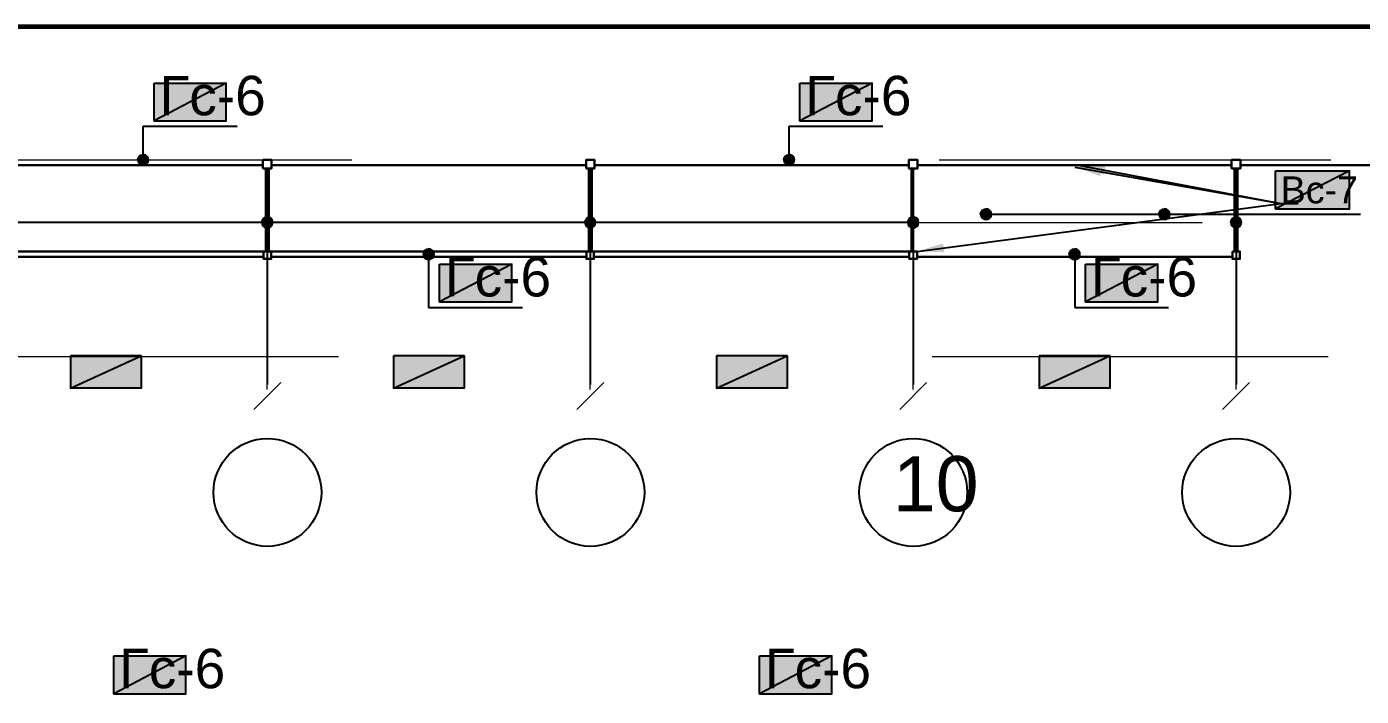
# Model space of a CAD drawing. Extents: x 8 to 21351, y 0 to 420.
# Drawn here: x 16474.2 to 16598.2, y 229.9 to 292.1 of the extents above; entities that cross this region are included whole.
import ezdxf

# ---------------------------------------------------------------- set-up
doc = ezdxf.new("R2010")
doc.units = 0
doc.linetypes.add('TEYPDFCAD_CENTER', pattern=[20, 12, -3, 2, -3])
for name, color, linetype in [('PDF_ВЫНОСКИ', 7, 'Continuous'), ('PDF_ОСИ', 7, 'Continuous'), ('TEY_REVIEW_AXIS', 7, 'Continuous'), ('TEY_REVIEW_LEADER', 7, 'Continuous')]:
    doc.layers.add(name, color=color, linetype=linetype)
doc.styles.add('TEYPDFCAD_TEXT', font='arial.ttf')
doc.dimstyles.new('TEYPDFCAD_SCALE_1', dxfattribs={"dimtxt": 2.5, "dimasz": 2.5, "dimexe": 1.25, "dimexo": 0.75, "dimtad": 1, "dimdsep": 46, "dimtxsty": 'Standard', "dimcen": 0.09, "dimadec": 0, "dimazin": 0, "dimtfac": 1, "dimtofl": 0, "dimtmove": 0, "dimatfit": 3, "dimfxl": 1, "dimarcsym": 0})

# ---------------------------------------------------------------- blocks, each defined once
blk = doc.blocks.new('TEY_AXIS')
at = {"layer": 'PDF_ОСИ', "linetype": 'TEYPDFCAD_CENTER', "lineweight": 9}
blk.add_line((0, 0), (1, 0), dxfattribs=at)

msp = doc.modelspace()

# ---------------------------------------------------------------- hatches: boundary and pattern name
at = {"true_color": 0xffffff}
h = msp.add_hatch(color=0, dxfattribs=at)
h.paths.add_polyline_path([(16486.01, 286.83), (16492.72, 286.83), (16486.01, 283.34)])
h.paths.add_polyline_path([(16492.72, 286.83), (16486.01, 283.34), (16492.72, 283.34)])
h = msp.add_hatch(color=0, dxfattribs=at)
h.paths.add_polyline_path([(16546.01, 286.83), (16552.72, 286.83), (16546.01, 283.34)])
h.paths.add_polyline_path([(16552.72, 286.83), (16546.01, 283.34), (16552.72, 283.34)])
h = msp.add_hatch(color=7)
h.paths.add_polyline_path([(16484.65, 280.06), (16484.55, 279.91), (16485.01, 279.7)])
h.paths.add_polyline_path([(16484.55, 279.91), (16485.01, 279.7), (16484.5, 279.7)])
h.paths.add_polyline_path([(16485.01, 279.7), (16484.5, 279.7), (16484.55, 279.51)])
h = msp.add_hatch(color=7)
h.paths.add_polyline_path([(16484.55, 279.51), (16484.65, 279.36), (16485.01, 279.7)])
h.paths.add_polyline_path([(16484.65, 279.36), (16485.01, 279.7), (16484.82, 279.25)])
h.paths.add_polyline_path([(16485.01, 279.7), (16484.82, 279.25), (16485.01, 279.21)])
h = msp.add_hatch(color=7)
h.paths.add_polyline_path([(16485.2, 280.16), (16485.01, 280.2), (16485.01, 279.7)])
h.paths.add_polyline_path([(16485.01, 280.2), (16485.01, 279.7), (16484.82, 280.16)])
h.paths.add_polyline_path([(16485.01, 279.7), (16484.82, 280.16), (16484.65, 280.06)])
h = msp.add_hatch(color=7)
h.paths.add_polyline_path([(16485.5, 279.7), (16485.46, 279.91), (16485.01, 279.7)])
h.paths.add_polyline_path([(16485.46, 279.91), (16485.01, 279.7), (16485.35, 280.06)])
h.paths.add_polyline_path([(16485.01, 279.7), (16485.35, 280.06), (16485.2, 280.16)])
h = msp.add_hatch(color=7)
h.paths.add_polyline_path([(16485.01, 279.21), (16485.2, 279.25), (16485.01, 279.7)])
h.paths.add_polyline_path([(16485.2, 279.25), (16485.01, 279.7), (16485.35, 279.36)])
h.paths.add_polyline_path([(16485.01, 279.7), (16485.35, 279.36), (16485.46, 279.51)])
for points in [[(16485.46, 279.51), (16485.5, 279.7), (16485.01, 279.7)], [(16545.46, 279.51), (16545.51, 279.7), (16545, 279.7)], [(16563.77, 274.47), (16563.79, 274.66), (16563.31, 274.66)], [(16580.35, 274.47), (16580.39, 274.66), (16579.88, 274.66)], [(16496.99, 273.71), (16497.03, 273.9), (16496.53, 273.9)], [(16526.99, 273.71), (16527.03, 273.9), (16526.54, 273.9)], [(16557, 273.71), (16557.04, 273.9), (16556.53, 273.9)], [(16586.99, 273.71), (16587.04, 273.9), (16586.53, 273.9)], [(16511.98, 270.74), (16512.02, 270.93), (16511.51, 270.93)], [(16572.01, 270.74), (16572.03, 270.93), (16571.54, 270.93)]]:
    msp.add_hatch(color=7).paths.add_polyline_path(points)
h = msp.add_hatch(color=7)
h.paths.add_polyline_path([(16544.66, 280.06), (16544.55, 279.91), (16545, 279.7)])
h.paths.add_polyline_path([(16544.55, 279.91), (16545, 279.7), (16544.51, 279.7)])
h.paths.add_polyline_path([(16545, 279.7), (16544.51, 279.7), (16544.55, 279.51)])
h = msp.add_hatch(color=7)
h.paths.add_polyline_path([(16544.55, 279.51), (16544.66, 279.36), (16545, 279.7)])
h.paths.add_polyline_path([(16544.66, 279.36), (16545, 279.7), (16544.81, 279.25)])
h.paths.add_polyline_path([(16545, 279.7), (16544.81, 279.25), (16545, 279.21)])
h = msp.add_hatch(color=7)
h.paths.add_polyline_path([(16545.19, 280.16), (16545, 280.2), (16545, 279.7)])
h.paths.add_polyline_path([(16545, 280.2), (16545, 279.7), (16544.81, 280.16)])
h.paths.add_polyline_path([(16545, 279.7), (16544.81, 280.16), (16544.66, 280.06)])
h = msp.add_hatch(color=7)
h.paths.add_polyline_path([(16545.51, 279.7), (16545.46, 279.91), (16545, 279.7)])
h.paths.add_polyline_path([(16545.46, 279.91), (16545, 279.7), (16545.36, 280.06)])
h.paths.add_polyline_path([(16545, 279.7), (16545.36, 280.06), (16545.19, 280.16)])
h = msp.add_hatch(color=7)
h.paths.add_polyline_path([(16545, 279.21), (16545.19, 279.25), (16545, 279.7)])
h.paths.add_polyline_path([(16545.19, 279.25), (16545, 279.7), (16545.36, 279.36)])
h.paths.add_polyline_path([(16545, 279.7), (16545.36, 279.36), (16545.46, 279.51)])
h = msp.add_hatch(color=0, dxfattribs=at)
h.paths.add_polyline_path([(16590.19, 278.68), (16597.07, 278.68), (16590.19, 275.17)])
h.paths.add_polyline_path([(16597.07, 278.68), (16590.19, 275.17), (16597.07, 275.17)])
h = msp.add_hatch(color=7)
h.paths.add_polyline_path([(16496.19, 274.26), (16496.06, 274.09), (16496.53, 273.9)])
h.paths.add_polyline_path([(16496.06, 274.09), (16496.53, 273.9), (16496.04, 273.9)])
h.paths.add_polyline_path([(16496.53, 273.9), (16496.04, 273.9), (16496.06, 273.71)])
h = msp.add_hatch(color=7)
h.paths.add_polyline_path([(16496.72, 274.36), (16496.53, 274.4), (16496.53, 273.9)])
h.paths.add_polyline_path([(16496.53, 274.4), (16496.53, 273.9), (16496.34, 274.36)])
h.paths.add_polyline_path([(16496.53, 273.9), (16496.34, 274.36), (16496.19, 274.26)])
h = msp.add_hatch(color=7)
h.paths.add_polyline_path([(16497.03, 273.9), (16496.99, 274.09), (16496.53, 273.9)])
h.paths.add_polyline_path([(16496.99, 274.09), (16496.53, 273.9), (16496.89, 274.26)])
h.paths.add_polyline_path([(16496.53, 273.9), (16496.89, 274.26), (16496.72, 274.36)])
h = msp.add_hatch(color=7)
h.paths.add_polyline_path([(16526.18, 274.26), (16526.08, 274.09), (16526.54, 273.9)])
h.paths.add_polyline_path([(16526.08, 274.09), (16526.54, 273.9), (16526.03, 273.9)])
h.paths.add_polyline_path([(16526.54, 273.9), (16526.03, 273.9), (16526.08, 273.71)])
h = msp.add_hatch(color=7)
h.paths.add_polyline_path([(16526.73, 274.36), (16526.54, 274.4), (16526.54, 273.9)])
h.paths.add_polyline_path([(16526.54, 274.4), (16526.54, 273.9), (16526.35, 274.36)])
h.paths.add_polyline_path([(16526.54, 273.9), (16526.35, 274.36), (16526.18, 274.26)])
h = msp.add_hatch(color=7)
h.paths.add_polyline_path([(16527.03, 273.9), (16526.99, 274.09), (16526.54, 273.9)])
h.paths.add_polyline_path([(16526.99, 274.09), (16526.54, 273.9), (16526.88, 274.26)])
h.paths.add_polyline_path([(16526.54, 273.9), (16526.88, 274.26), (16526.73, 274.36)])
h = msp.add_hatch(color=7)
h.paths.add_polyline_path([(16556.17, 274.26), (16556.07, 274.09), (16556.53, 273.9)])
h.paths.add_polyline_path([(16556.07, 274.09), (16556.53, 273.9), (16556.03, 273.9)])
h.paths.add_polyline_path([(16556.53, 273.9), (16556.03, 273.9), (16556.07, 273.71)])
h = msp.add_hatch(color=7)
h.paths.add_polyline_path([(16556.72, 274.36), (16556.53, 274.4), (16556.53, 273.9)])
h.paths.add_polyline_path([(16556.53, 274.4), (16556.53, 273.9), (16556.34, 274.36)])
h.paths.add_polyline_path([(16556.53, 273.9), (16556.34, 274.36), (16556.17, 274.26)])
h = msp.add_hatch(color=7)
h.paths.add_polyline_path([(16557.04, 273.9), (16557, 274.09), (16556.53, 273.9)])
h.paths.add_polyline_path([(16557, 274.09), (16556.53, 273.9), (16556.89, 274.26)])
h.paths.add_polyline_path([(16556.53, 273.9), (16556.89, 274.26), (16556.72, 274.36)])
h = msp.add_hatch(color=7)
h.paths.add_polyline_path([(16562.95, 275.02), (16562.84, 274.85), (16563.31, 274.66)])
h.paths.add_polyline_path([(16562.84, 274.85), (16563.31, 274.66), (16562.8, 274.66)])
h.paths.add_polyline_path([(16563.31, 274.66), (16562.8, 274.66), (16562.84, 274.47)])
h = msp.add_hatch(color=7)
h.paths.add_polyline_path([(16562.84, 274.47), (16562.95, 274.32), (16563.31, 274.66)])
h.paths.add_polyline_path([(16562.95, 274.32), (16563.31, 274.66), (16563.12, 274.21)])
h.paths.add_polyline_path([(16563.31, 274.66), (16563.12, 274.21), (16563.31, 274.17)])
h = msp.add_hatch(color=7)
h.paths.add_polyline_path([(16563.5, 275.12), (16563.31, 275.17), (16563.31, 274.66)])
h.paths.add_polyline_path([(16563.31, 275.17), (16563.31, 274.66), (16563.12, 275.12)])
h.paths.add_polyline_path([(16563.31, 274.66), (16563.12, 275.12), (16562.95, 275.02)])
h = msp.add_hatch(color=7)
h.paths.add_polyline_path([(16563.79, 274.66), (16563.77, 274.85), (16563.31, 274.66)])
h.paths.add_polyline_path([(16563.77, 274.85), (16563.31, 274.66), (16563.67, 275.02)])
h.paths.add_polyline_path([(16563.31, 274.66), (16563.67, 275.02), (16563.5, 275.12)])
h = msp.add_hatch(color=7)
h.paths.add_polyline_path([(16563.31, 274.17), (16563.5, 274.21), (16563.31, 274.66)])
h.paths.add_polyline_path([(16563.5, 274.21), (16563.31, 274.66), (16563.67, 274.32)])
h.paths.add_polyline_path([(16563.31, 274.66), (16563.67, 274.32), (16563.77, 274.47)])
h = msp.add_hatch(color=7)
h.paths.add_polyline_path([(16579.52, 275.02), (16579.42, 274.85), (16579.88, 274.66)])
h.paths.add_polyline_path([(16579.42, 274.85), (16579.88, 274.66), (16579.37, 274.66)])
h.paths.add_polyline_path([(16579.88, 274.66), (16579.37, 274.66), (16579.42, 274.47)])
h = msp.add_hatch(color=7)
h.paths.add_polyline_path([(16579.42, 274.47), (16579.52, 274.32), (16579.88, 274.66)])
h.paths.add_polyline_path([(16579.52, 274.32), (16579.88, 274.66), (16579.69, 274.21)])
h.paths.add_polyline_path([(16579.88, 274.66), (16579.69, 274.21), (16579.88, 274.17)])
h = msp.add_hatch(color=7)
h.paths.add_polyline_path([(16580.07, 275.12), (16579.88, 275.17), (16579.88, 274.66)])
h.paths.add_polyline_path([(16579.88, 275.17), (16579.88, 274.66), (16579.69, 275.12)])
h.paths.add_polyline_path([(16579.88, 274.66), (16579.69, 275.12), (16579.52, 275.02)])
h = msp.add_hatch(color=7)
h.paths.add_polyline_path([(16580.39, 274.66), (16580.35, 274.85), (16579.88, 274.66)])
h.paths.add_polyline_path([(16580.35, 274.85), (16579.88, 274.66), (16580.24, 275.02)])
h.paths.add_polyline_path([(16579.88, 274.66), (16580.24, 275.02), (16580.07, 275.12)])
h = msp.add_hatch(color=7)
h.paths.add_polyline_path([(16579.88, 274.17), (16580.07, 274.21), (16579.88, 274.66)])
h.paths.add_polyline_path([(16580.07, 274.21), (16579.88, 274.66), (16580.24, 274.32)])
h.paths.add_polyline_path([(16579.88, 274.66), (16580.24, 274.32), (16580.35, 274.47)])
h = msp.add_hatch(color=7)
h.paths.add_polyline_path([(16586.19, 274.26), (16586.08, 274.09), (16586.53, 273.9)])
h.paths.add_polyline_path([(16586.08, 274.09), (16586.53, 273.9), (16586.04, 273.9)])
h.paths.add_polyline_path([(16586.53, 273.9), (16586.04, 273.9), (16586.08, 273.71)])
h = msp.add_hatch(color=7)
h.paths.add_polyline_path([(16586.72, 274.36), (16586.53, 274.4), (16586.53, 273.9)])
h.paths.add_polyline_path([(16586.53, 274.4), (16586.53, 273.9), (16586.34, 274.36)])
h.paths.add_polyline_path([(16586.53, 273.9), (16586.34, 274.36), (16586.19, 274.26)])
h = msp.add_hatch(color=7)
h.paths.add_polyline_path([(16587.04, 273.9), (16586.99, 274.09), (16586.53, 273.9)])
h.paths.add_polyline_path([(16586.99, 274.09), (16586.53, 273.9), (16586.89, 274.26)])
h.paths.add_polyline_path([(16586.53, 273.9), (16586.89, 274.26), (16586.72, 274.36)])
h = msp.add_hatch(color=7)
h.paths.add_polyline_path([(16496.06, 273.71), (16496.19, 273.54), (16496.53, 273.9)])
h.paths.add_polyline_path([(16496.19, 273.54), (16496.53, 273.9), (16496.34, 273.43)])
h.paths.add_polyline_path([(16496.53, 273.9), (16496.34, 273.43), (16496.53, 273.39)])
h = msp.add_hatch(color=7)
h.paths.add_polyline_path([(16496.53, 273.39), (16496.72, 273.43), (16496.53, 273.9)])
h.paths.add_polyline_path([(16496.72, 273.43), (16496.53, 273.9), (16496.89, 273.54)])
h.paths.add_polyline_path([(16496.53, 273.9), (16496.89, 273.54), (16496.99, 273.71)])
h = msp.add_hatch(color=7)
h.paths.add_polyline_path([(16526.08, 273.71), (16526.18, 273.54), (16526.54, 273.9)])
h.paths.add_polyline_path([(16526.18, 273.54), (16526.54, 273.9), (16526.35, 273.43)])
h.paths.add_polyline_path([(16526.54, 273.9), (16526.35, 273.43), (16526.54, 273.39)])
h = msp.add_hatch(color=7)
h.paths.add_polyline_path([(16526.54, 273.39), (16526.73, 273.43), (16526.54, 273.9)])
h.paths.add_polyline_path([(16526.73, 273.43), (16526.54, 273.9), (16526.88, 273.54)])
h.paths.add_polyline_path([(16526.54, 273.9), (16526.88, 273.54), (16526.99, 273.71)])
h = msp.add_hatch(color=7)
h.paths.add_polyline_path([(16556.07, 273.71), (16556.17, 273.54), (16556.53, 273.9)])
h.paths.add_polyline_path([(16556.17, 273.54), (16556.53, 273.9), (16556.34, 273.43)])
h.paths.add_polyline_path([(16556.53, 273.9), (16556.34, 273.43), (16556.53, 273.39)])
h = msp.add_hatch(color=7)
h.paths.add_polyline_path([(16556.53, 273.39), (16556.72, 273.43), (16556.53, 273.9)])
h.paths.add_polyline_path([(16556.72, 273.43), (16556.53, 273.9), (16556.89, 273.54)])
h.paths.add_polyline_path([(16556.53, 273.9), (16556.89, 273.54), (16557, 273.71)])
h = msp.add_hatch(color=7)
h.paths.add_polyline_path([(16586.08, 273.71), (16586.19, 273.54), (16586.53, 273.9)])
h.paths.add_polyline_path([(16586.19, 273.54), (16586.53, 273.9), (16586.34, 273.43)])
h.paths.add_polyline_path([(16586.53, 273.9), (16586.34, 273.43), (16586.53, 273.39)])
h = msp.add_hatch(color=7)
h.paths.add_polyline_path([(16586.53, 273.39), (16586.72, 273.43), (16586.53, 273.9)])
h.paths.add_polyline_path([(16586.72, 273.43), (16586.53, 273.9), (16586.89, 273.54)])
h.paths.add_polyline_path([(16586.53, 273.9), (16586.89, 273.54), (16586.99, 273.71)])
h = msp.add_hatch(color=7)
h.paths.add_polyline_path([(16511.17, 271.29), (16511.07, 271.12), (16511.51, 270.93)])
h.paths.add_polyline_path([(16511.07, 271.12), (16511.51, 270.93), (16511.03, 270.93)])
h.paths.add_polyline_path([(16511.51, 270.93), (16511.03, 270.93), (16511.07, 270.74)])
h = msp.add_hatch(color=7)
h.paths.add_polyline_path([(16511.07, 270.74), (16511.17, 270.59), (16511.51, 270.93)])
h.paths.add_polyline_path([(16511.17, 270.59), (16511.51, 270.93), (16511.32, 270.47)])
h.paths.add_polyline_path([(16511.51, 270.93), (16511.32, 270.47), (16511.51, 270.45)])
h = msp.add_hatch(color=7)
h.paths.add_polyline_path([(16511.7, 271.4), (16511.51, 271.44), (16511.51, 270.93)])
h.paths.add_polyline_path([(16511.51, 271.44), (16511.51, 270.93), (16511.32, 271.4)])
h.paths.add_polyline_path([(16511.51, 270.93), (16511.32, 271.4), (16511.17, 271.29)])
h = msp.add_hatch(color=7)
h.paths.add_polyline_path([(16512.02, 270.93), (16511.98, 271.12), (16511.51, 270.93)])
h.paths.add_polyline_path([(16511.98, 271.12), (16511.51, 270.93), (16511.87, 271.29)])
h.paths.add_polyline_path([(16511.51, 270.93), (16511.87, 271.29), (16511.7, 271.4)])
h = msp.add_hatch(color=7)
h.paths.add_polyline_path([(16511.51, 270.45), (16511.7, 270.47), (16511.51, 270.93)])
h.paths.add_polyline_path([(16511.7, 270.47), (16511.51, 270.93), (16511.87, 270.59)])
h.paths.add_polyline_path([(16511.51, 270.93), (16511.87, 270.59), (16511.98, 270.74)])
h = msp.add_hatch(color=7)
h.paths.add_polyline_path([(16571.18, 271.29), (16571.08, 271.12), (16571.54, 270.93)])
h.paths.add_polyline_path([(16571.08, 271.12), (16571.54, 270.93), (16571.03, 270.93)])
h.paths.add_polyline_path([(16571.54, 270.93), (16571.03, 270.93), (16571.08, 270.74)])
h = msp.add_hatch(color=7)
h.paths.add_polyline_path([(16571.08, 270.74), (16571.18, 270.59), (16571.54, 270.93)])
h.paths.add_polyline_path([(16571.18, 270.59), (16571.54, 270.93), (16571.35, 270.47)])
h.paths.add_polyline_path([(16571.54, 270.93), (16571.35, 270.47), (16571.54, 270.45)])
h = msp.add_hatch(color=7)
h.paths.add_polyline_path([(16571.73, 271.4), (16571.54, 271.44), (16571.54, 270.93)])
h.paths.add_polyline_path([(16571.54, 271.44), (16571.54, 270.93), (16571.35, 271.4)])
h.paths.add_polyline_path([(16571.54, 270.93), (16571.35, 271.4), (16571.18, 271.29)])
h = msp.add_hatch(color=7)
h.paths.add_polyline_path([(16572.03, 270.93), (16572.01, 271.12), (16571.54, 270.93)])
h.paths.add_polyline_path([(16572.01, 271.12), (16571.54, 270.93), (16571.88, 271.29)])
h.paths.add_polyline_path([(16571.54, 270.93), (16571.88, 271.29), (16571.73, 271.4)])
h = msp.add_hatch(color=7)
h.paths.add_polyline_path([(16571.54, 270.45), (16571.73, 270.47), (16571.54, 270.93)])
h.paths.add_polyline_path([(16571.73, 270.47), (16571.54, 270.93), (16571.88, 270.59)])
h.paths.add_polyline_path([(16571.54, 270.93), (16571.88, 270.59), (16572.01, 270.74)])
h = msp.add_hatch(color=0, dxfattribs=at)
h.paths.add_polyline_path([(16512.53, 270.02), (16519.24, 270.02), (16512.53, 266.51)])
h.paths.add_polyline_path([(16519.24, 270.02), (16512.53, 266.51), (16519.24, 266.51)])
h = msp.add_hatch(color=0, dxfattribs=at)
h.paths.add_polyline_path([(16572.54, 270.02), (16579.25, 270.02), (16572.54, 266.51)])
h.paths.add_polyline_path([(16579.25, 270.02), (16572.54, 266.51), (16579.25, 266.51)])
h = msp.add_hatch(color=0, dxfattribs=at)
h.paths.add_polyline_path([(16478.24, 261.51), (16478.24, 258.51), (16484.82, 261.51)])
h.paths.add_polyline_path([(16478.24, 258.51), (16484.82, 261.51), (16484.82, 258.51)])
h = msp.add_hatch(color=0, dxfattribs=at)
h.paths.add_polyline_path([(16508.25, 261.51), (16508.25, 258.51), (16514.81, 261.51)])
h.paths.add_polyline_path([(16508.25, 258.51), (16514.81, 261.51), (16514.81, 258.51)])
h = msp.add_hatch(color=0, dxfattribs=at)
h.paths.add_polyline_path([(16538.25, 261.51), (16538.25, 258.51), (16544.83, 261.51)])
h.paths.add_polyline_path([(16538.25, 258.51), (16544.83, 261.51), (16544.83, 258.51)])
h = msp.add_hatch(color=0, dxfattribs=at)
h.paths.add_polyline_path([(16568.24, 261.51), (16568.24, 258.51), (16574.82, 261.51)])
h.paths.add_polyline_path([(16568.24, 258.51), (16574.82, 261.51), (16574.82, 258.51)])
h = msp.add_hatch(color=0, dxfattribs=at)
h.paths.add_polyline_path([(16482.26, 233.64), (16488.97, 233.64), (16482.26, 230.12)])
h.paths.add_polyline_path([(16488.97, 233.64), (16482.26, 230.12), (16488.97, 230.12)])
h = msp.add_hatch(color=0, dxfattribs=at)
h.paths.add_polyline_path([(16542.27, 233.64), (16548.98, 233.64), (16542.27, 230.12)])
h.paths.add_polyline_path([(16548.98, 233.64), (16542.27, 230.12), (16548.98, 230.12)])

# ---------------------------------------------------------------- linework, layer by layer
at = {"color": 7, "lineweight": 25}
for p, q in [((16485.01, 279.7), (16485.01, 282.83)), ((16485.01, 282.83), (16493.73, 282.83)), ((16545, 279.7), (16545, 282.83)), ((16545, 282.83), (16553.72, 282.83)), ((16579.88, 274.66), (16589.17, 274.66)), ((16589.17, 274.66), (16598.08, 274.66)), ((16511.51, 270.93), (16511.51, 266)), ((16571.54, 270.93), (16571.54, 266)), ((16511.51, 266), (16520.23, 266)), ((16571.54, 266), (16580.26, 266))]:
    msp.add_line(p, q, dxfattribs=at)
at = {"color": 0, "lineweight": 0, "true_color": 0xffffff}
for p, q in [((16486.01, 283.34), (16492.72, 283.34)), ((16546.01, 283.34), (16552.72, 283.34)), ((16590.19, 275.17), (16597.07, 275.17)), ((16512.53, 266.51), (16519.24, 266.51)), ((16572.54, 266.51), (16579.25, 266.51)), ((16482.26, 230.12), (16488.97, 230.12)), ((16542.27, 230.12), (16548.98, 230.12))]:
    msp.add_line(p, q, dxfattribs=at)
at = {"color": 7, "lineweight": 5}
for p, q in [((16496.53, 258.38), (16496.53, 259.76)), ((16496.53, 258.38), (16496.53, 259.76)), ((16526.54, 258.38), (16526.54, 259.76)), ((16526.54, 258.38), (16526.54, 259.76)), ((16556.53, 258.38), (16556.53, 259.76)), ((16556.53, 258.38), (16556.53, 259.76)), ((16586.53, 258.38), (16586.53, 259.76)), ((16586.53, 258.38), (16586.53, 259.76)), ((16495.28, 256.52), (16497.78, 259.02)), ((16497.78, 259.02), (16495.28, 256.52)), ((16525.29, 256.52), (16527.79, 259.02)), ((16527.79, 259.02), (16525.29, 256.52)), ((16555.29, 256.52), (16557.78, 259.02)), ((16557.78, 259.02), (16555.29, 256.52)), ((16585.28, 256.52), (16587.78, 259.02)), ((16587.78, 259.02), (16585.28, 256.52))]:
    msp.add_line(p, q, dxfattribs=at)
at = {"color": 0, "true_color": 0xffffff}
for points in [[(16486.01, 286.83), (16492.72, 286.83), (16486.01, 283.34)], [(16492.72, 286.83), (16486.01, 283.34), (16492.72, 283.34)], [(16546.01, 286.83), (16552.72, 286.83), (16546.01, 283.34)], [(16552.72, 286.83), (16546.01, 283.34), (16552.72, 283.34)], [(16590.19, 278.68), (16597.07, 278.68), (16590.19, 275.17)], [(16597.07, 278.68), (16590.19, 275.17), (16597.07, 275.17)], [(16512.53, 270.02), (16519.24, 270.02), (16512.53, 266.51)], [(16519.24, 270.02), (16512.53, 266.51), (16519.24, 266.51)], [(16572.54, 270.02), (16579.25, 270.02), (16572.54, 266.51)], [(16579.25, 270.02), (16572.54, 266.51), (16579.25, 266.51)], [(16478.24, 261.51), (16478.24, 258.51), (16484.82, 261.51)], [(16478.24, 258.51), (16484.82, 261.51), (16484.82, 258.51)], [(16508.25, 261.51), (16508.25, 258.51), (16514.81, 261.51)], [(16508.25, 258.51), (16514.81, 261.51), (16514.81, 258.51)], [(16538.25, 261.51), (16538.25, 258.51), (16544.83, 261.51)], [(16538.25, 258.51), (16544.83, 261.51), (16544.83, 258.51)], [(16568.24, 261.51), (16568.24, 258.51), (16574.82, 261.51)], [(16568.24, 258.51), (16574.82, 261.51), (16574.82, 258.51)], [(16482.26, 233.64), (16488.97, 233.64), (16482.26, 230.12)], [(16488.97, 233.64), (16482.26, 230.12), (16488.97, 230.12)], [(16542.27, 233.64), (16548.98, 233.64), (16542.27, 230.12)], [(16548.98, 233.64), (16542.27, 230.12), (16548.98, 230.12)]]:
    msp.add_lwpolyline(points, close=True, dxfattribs=at)
at = {"color": 7}
for points in [[(16484.55, 279.91), (16485.01, 279.7), (16484.5, 279.7)], [(16485.01, 279.7), (16484.5, 279.7), (16484.55, 279.51)], [(16484.65, 280.06), (16484.55, 279.91), (16485.01, 279.7)], [(16484.55, 279.51), (16484.65, 279.36), (16485.01, 279.7)], [(16485.01, 279.7), (16484.82, 280.16), (16484.65, 280.06)], [(16484.65, 279.36), (16485.01, 279.7), (16484.82, 279.25)], [(16485.01, 280.2), (16485.01, 279.7), (16484.82, 280.16)], [(16485.01, 279.7), (16484.82, 279.25), (16485.01, 279.21)], [(16485.2, 280.16), (16485.01, 280.2), (16485.01, 279.7)], [(16485.01, 279.7), (16485.35, 280.06), (16485.2, 280.16)], [(16485.46, 279.91), (16485.01, 279.7), (16485.35, 280.06)], [(16485.5, 279.7), (16485.46, 279.91), (16485.01, 279.7)], [(16485.01, 279.21), (16485.2, 279.25), (16485.01, 279.7)], [(16485.2, 279.25), (16485.01, 279.7), (16485.35, 279.36)], [(16485.01, 279.7), (16485.35, 279.36), (16485.46, 279.51)], [(16485.46, 279.51), (16485.5, 279.7), (16485.01, 279.7)], [(16544.55, 279.91), (16545, 279.7), (16544.51, 279.7)], [(16545, 279.7), (16544.51, 279.7), (16544.55, 279.51)], [(16544.66, 280.06), (16544.55, 279.91), (16545, 279.7)], [(16544.55, 279.51), (16544.66, 279.36), (16545, 279.7)], [(16545, 279.7), (16544.81, 280.16), (16544.66, 280.06)], [(16544.66, 279.36), (16545, 279.7), (16544.81, 279.25)], [(16545, 280.2), (16545, 279.7), (16544.81, 280.16)], [(16545, 279.7), (16544.81, 279.25), (16545, 279.21)], [(16545.19, 280.16), (16545, 280.2), (16545, 279.7)], [(16545, 279.7), (16545.36, 280.06), (16545.19, 280.16)], [(16545.46, 279.91), (16545, 279.7), (16545.36, 280.06)], [(16545.51, 279.7), (16545.46, 279.91), (16545, 279.7)], [(16545, 279.21), (16545.19, 279.25), (16545, 279.7)], [(16545.19, 279.25), (16545, 279.7), (16545.36, 279.36)], [(16545, 279.7), (16545.36, 279.36), (16545.46, 279.51)], [(16545.46, 279.51), (16545.51, 279.7), (16545, 279.7)], [(16496.06, 274.09), (16496.53, 273.9), (16496.04, 273.9)], [(16496.19, 274.26), (16496.06, 274.09), (16496.53, 273.9)], [(16496.53, 273.9), (16496.34, 274.36), (16496.19, 274.26)], [(16496.53, 274.4), (16496.53, 273.9), (16496.34, 274.36)], [(16496.72, 274.36), (16496.53, 274.4), (16496.53, 273.9)], [(16496.53, 273.9), (16496.89, 274.26), (16496.72, 274.36)], [(16496.99, 274.09), (16496.53, 273.9), (16496.89, 274.26)], [(16497.03, 273.9), (16496.99, 274.09), (16496.53, 273.9)], [(16526.08, 274.09), (16526.54, 273.9), (16526.03, 273.9)], [(16526.18, 274.26), (16526.08, 274.09), (16526.54, 273.9)], [(16526.54, 273.9), (16526.35, 274.36), (16526.18, 274.26)], [(16526.54, 274.4), (16526.54, 273.9), (16526.35, 274.36)], [(16526.73, 274.36), (16526.54, 274.4), (16526.54, 273.9)], [(16526.54, 273.9), (16526.88, 274.26), (16526.73, 274.36)], [(16526.99, 274.09), (16526.54, 273.9), (16526.88, 274.26)], [(16527.03, 273.9), (16526.99, 274.09), (16526.54, 273.9)], [(16556.07, 274.09), (16556.53, 273.9), (16556.03, 273.9)], [(16556.17, 274.26), (16556.07, 274.09), (16556.53, 273.9)], [(16556.53, 273.9), (16556.34, 274.36), (16556.17, 274.26)], [(16556.53, 274.4), (16556.53, 273.9), (16556.34, 274.36)], [(16556.72, 274.36), (16556.53, 274.4), (16556.53, 273.9)], [(16556.53, 273.9), (16556.89, 274.26), (16556.72, 274.36)], [(16557, 274.09), (16556.53, 273.9), (16556.89, 274.26)], [(16557.04, 273.9), (16557, 274.09), (16556.53, 273.9)], [(16562.84, 274.85), (16563.31, 274.66), (16562.8, 274.66)], [(16563.31, 274.66), (16562.8, 274.66), (16562.84, 274.47)], [(16562.95, 275.02), (16562.84, 274.85), (16563.31, 274.66)], [(16562.84, 274.47), (16562.95, 274.32), (16563.31, 274.66)], [(16563.31, 274.66), (16563.12, 275.12), (16562.95, 275.02)], [(16562.95, 274.32), (16563.31, 274.66), (16563.12, 274.21)], [(16563.31, 275.17), (16563.31, 274.66), (16563.12, 275.12)], [(16563.31, 274.66), (16563.12, 274.21), (16563.31, 274.17)], [(16563.5, 275.12), (16563.31, 275.17), (16563.31, 274.66)], [(16563.31, 274.66), (16563.67, 275.02), (16563.5, 275.12)], [(16563.77, 274.85), (16563.31, 274.66), (16563.67, 275.02)], [(16563.79, 274.66), (16563.77, 274.85), (16563.31, 274.66)], [(16563.31, 274.17), (16563.5, 274.21), (16563.31, 274.66)], [(16563.5, 274.21), (16563.31, 274.66), (16563.67, 274.32)], [(16563.31, 274.66), (16563.67, 274.32), (16563.77, 274.47)], [(16563.77, 274.47), (16563.79, 274.66), (16563.31, 274.66)], [(16579.42, 274.85), (16579.88, 274.66), (16579.37, 274.66)], [(16579.88, 274.66), (16579.37, 274.66), (16579.42, 274.47)], [(16579.52, 275.02), (16579.42, 274.85), (16579.88, 274.66)], [(16579.42, 274.47), (16579.52, 274.32), (16579.88, 274.66)], [(16579.88, 274.66), (16579.69, 275.12), (16579.52, 275.02)], [(16579.52, 274.32), (16579.88, 274.66), (16579.69, 274.21)], [(16579.88, 275.17), (16579.88, 274.66), (16579.69, 275.12)], [(16579.88, 274.66), (16579.69, 274.21), (16579.88, 274.17)], [(16580.07, 275.12), (16579.88, 275.17), (16579.88, 274.66)], [(16579.88, 274.66), (16580.24, 275.02), (16580.07, 275.12)], [(16580.35, 274.85), (16579.88, 274.66), (16580.24, 275.02)], [(16580.39, 274.66), (16580.35, 274.85), (16579.88, 274.66)], [(16579.88, 274.17), (16580.07, 274.21), (16579.88, 274.66)], [(16580.07, 274.21), (16579.88, 274.66), (16580.24, 274.32)], [(16579.88, 274.66), (16580.24, 274.32), (16580.35, 274.47)], [(16580.35, 274.47), (16580.39, 274.66), (16579.88, 274.66)], [(16586.08, 274.09), (16586.53, 273.9), (16586.04, 273.9)], [(16586.19, 274.26), (16586.08, 274.09), (16586.53, 273.9)], [(16586.53, 273.9), (16586.34, 274.36), (16586.19, 274.26)], [(16586.53, 274.4), (16586.53, 273.9), (16586.34, 274.36)], [(16586.72, 274.36), (16586.53, 274.4), (16586.53, 273.9)], [(16586.53, 273.9), (16586.89, 274.26), (16586.72, 274.36)], [(16586.99, 274.09), (16586.53, 273.9), (16586.89, 274.26)], [(16587.04, 273.9), (16586.99, 274.09), (16586.53, 273.9)], [(16496.53, 273.9), (16496.04, 273.9), (16496.06, 273.71)], [(16496.06, 273.71), (16496.19, 273.54), (16496.53, 273.9)], [(16496.19, 273.54), (16496.53, 273.9), (16496.34, 273.43)], [(16496.53, 273.9), (16496.34, 273.43), (16496.53, 273.39)], [(16496.53, 273.39), (16496.72, 273.43), (16496.53, 273.9)], [(16496.72, 273.43), (16496.53, 273.9), (16496.89, 273.54)], [(16496.53, 273.9), (16496.89, 273.54), (16496.99, 273.71)], [(16496.99, 273.71), (16497.03, 273.9), (16496.53, 273.9)], [(16526.54, 273.9), (16526.03, 273.9), (16526.08, 273.71)], [(16526.08, 273.71), (16526.18, 273.54), (16526.54, 273.9)], [(16526.18, 273.54), (16526.54, 273.9), (16526.35, 273.43)], [(16526.54, 273.9), (16526.35, 273.43), (16526.54, 273.39)], [(16526.54, 273.39), (16526.73, 273.43), (16526.54, 273.9)], [(16526.73, 273.43), (16526.54, 273.9), (16526.88, 273.54)], [(16526.54, 273.9), (16526.88, 273.54), (16526.99, 273.71)], [(16526.99, 273.71), (16527.03, 273.9), (16526.54, 273.9)], [(16556.53, 273.9), (16556.03, 273.9), (16556.07, 273.71)], [(16556.07, 273.71), (16556.17, 273.54), (16556.53, 273.9)], [(16556.17, 273.54), (16556.53, 273.9), (16556.34, 273.43)], [(16556.53, 273.9), (16556.34, 273.43), (16556.53, 273.39)], [(16556.53, 273.39), (16556.72, 273.43), (16556.53, 273.9)], [(16556.72, 273.43), (16556.53, 273.9), (16556.89, 273.54)], [(16556.53, 273.9), (16556.89, 273.54), (16557, 273.71)], [(16557, 273.71), (16557.04, 273.9), (16556.53, 273.9)], [(16586.53, 273.9), (16586.04, 273.9), (16586.08, 273.71)], [(16586.08, 273.71), (16586.19, 273.54), (16586.53, 273.9)], [(16586.19, 273.54), (16586.53, 273.9), (16586.34, 273.43)], [(16586.53, 273.9), (16586.34, 273.43), (16586.53, 273.39)], [(16586.53, 273.39), (16586.72, 273.43), (16586.53, 273.9)], [(16586.72, 273.43), (16586.53, 273.9), (16586.89, 273.54)], [(16586.53, 273.9), (16586.89, 273.54), (16586.99, 273.71)], [(16586.99, 273.71), (16587.04, 273.9), (16586.53, 273.9)], [(16511.07, 271.12), (16511.51, 270.93), (16511.03, 270.93)], [(16511.51, 270.93), (16511.03, 270.93), (16511.07, 270.74)], [(16511.17, 271.29), (16511.07, 271.12), (16511.51, 270.93)], [(16511.07, 270.74), (16511.17, 270.59), (16511.51, 270.93)], [(16511.51, 270.93), (16511.32, 271.4), (16511.17, 271.29)], [(16511.17, 270.59), (16511.51, 270.93), (16511.32, 270.47)], [(16511.51, 271.44), (16511.51, 270.93), (16511.32, 271.4)], [(16511.51, 270.93), (16511.32, 270.47), (16511.51, 270.45)], [(16511.7, 271.4), (16511.51, 271.44), (16511.51, 270.93)], [(16511.51, 270.93), (16511.87, 271.29), (16511.7, 271.4)], [(16511.98, 271.12), (16511.51, 270.93), (16511.87, 271.29)], [(16512.02, 270.93), (16511.98, 271.12), (16511.51, 270.93)], [(16511.51, 270.45), (16511.7, 270.47), (16511.51, 270.93)], [(16511.7, 270.47), (16511.51, 270.93), (16511.87, 270.59)], [(16511.51, 270.93), (16511.87, 270.59), (16511.98, 270.74)], [(16511.98, 270.74), (16512.02, 270.93), (16511.51, 270.93)], [(16571.08, 271.12), (16571.54, 270.93), (16571.03, 270.93)], [(16571.54, 270.93), (16571.03, 270.93), (16571.08, 270.74)], [(16571.18, 271.29), (16571.08, 271.12), (16571.54, 270.93)], [(16571.08, 270.74), (16571.18, 270.59), (16571.54, 270.93)], [(16571.54, 270.93), (16571.35, 271.4), (16571.18, 271.29)], [(16571.18, 270.59), (16571.54, 270.93), (16571.35, 270.47)], [(16571.54, 271.44), (16571.54, 270.93), (16571.35, 271.4)], [(16571.54, 270.93), (16571.35, 270.47), (16571.54, 270.45)], [(16571.73, 271.4), (16571.54, 271.44), (16571.54, 270.93)], [(16571.54, 270.93), (16571.88, 271.29), (16571.73, 271.4)], [(16572.01, 271.12), (16571.54, 270.93), (16571.88, 271.29)], [(16572.03, 270.93), (16572.01, 271.12), (16571.54, 270.93)], [(16571.54, 270.45), (16571.73, 270.47), (16571.54, 270.93)], [(16571.73, 270.47), (16571.54, 270.93), (16571.88, 270.59)], [(16571.54, 270.93), (16571.88, 270.59), (16572.01, 270.74)], [(16572.01, 270.74), (16572.03, 270.93), (16571.54, 270.93)]]:
    msp.add_lwpolyline(points, close=True, dxfattribs=at)
at = {"color": 7, "lineweight": 30}
for points in [[(16496.19, 271.21), (16496.89, 271.21), (16496.89, 270.51), (16496.19, 270.51)], [(16526.18, 271.21), (16526.88, 271.21), (16526.88, 270.51), (16526.18, 270.51)], [(16556.17, 271.21), (16556.89, 271.21), (16556.89, 270.51), (16556.17, 270.51)], [(16586.19, 271.21), (16586.89, 271.21), (16586.89, 270.51), (16586.19, 270.51)]]:
    msp.add_lwpolyline(points, close=True, dxfattribs=at)
at = {"color": 7, "lineweight": 25}
for centre in [(16496.54, 248.82), (16526.55, 248.82), (16556.54, 248.82), (16586.54, 248.82)]:
    msp.add_circle(centre, 5.01, dxfattribs=at)
at = {"layer": 'TEY_REVIEW_AXIS', "color": 7, "lineweight": 30}
for p, q in [((16466.94, 279.21), (16496.12, 279.21)), ((16496.93, 279.21), (16526.14, 279.21)), ((16526.94, 279.21), (16556.13, 279.21)), ((16556.94, 279.21), (16586.12, 279.21)), ((16586.93, 279.21), (16616.14, 279.21)), ((16466.87, 271.21), (16496.19, 271.21)), ((16466.87, 270.7), (16496.19, 270.7)), ((16496.89, 271.21), (16526.18, 271.21)), ((16496.89, 270.7), (16526.18, 270.7)), ((16526.88, 271.21), (16556.17, 271.21)), ((16526.88, 270.7), (16556.17, 270.7)), ((16556.89, 270.7), (16586.19, 270.7))]:
    msp.add_line(p, q, dxfattribs=at)
at = {"layer": 'TEY_REVIEW_AXIS', "color": 7, "lineweight": 25}
for p, q in [((16496.53, 278.91), (16496.53, 258.83)), ((16526.54, 278.91), (16526.54, 258.83)), ((16556.53, 278.91), (16556.53, 258.83)), ((16586.53, 278.91), (16586.53, 258.83)), ((16563.31, 274.66), (16589.17, 274.66)), ((16556.53, 273.9), (16313.12, 273.9)), ((16526.54, 273.9), (16313.12, 273.9)), ((16496.53, 273.9), (16313.12, 273.9))]:
    msp.add_line(p, q, dxfattribs=at)
at = {"layer": 'TEY_REVIEW_AXIS', "lineweight": 60}
msp.add_lwpolyline([(16266.89, 5.08), (16661.88, 5.08), (16661.88, 292.08), (16266.89, 292.08)], close=True, dxfattribs=at)
at = {"layer": 'TEY_REVIEW_LEADER', "color": 7, "lineweight": 30}
for p, q in [((16496.38, 278.91), (16496.38, 271.21)), ((16496.67, 278.91), (16496.67, 271.21)), ((16526.39, 278.91), (16526.39, 271.21)), ((16526.69, 278.91), (16526.69, 271.21)), ((16556.39, 278.91), (16556.39, 271.21)), ((16586.38, 278.91), (16586.38, 271.21)), ((16586.68, 278.91), (16586.68, 271.21))]:
    msp.add_line(p, q, dxfattribs=at)
for points in [[(16496.12, 278.91), (16496.93, 278.91), (16496.93, 279.7), (16496.12, 279.7)], [(16526.14, 278.91), (16526.94, 278.91), (16526.94, 279.7), (16526.14, 279.7)], [(16556.13, 278.91), (16556.94, 278.91), (16556.94, 279.7), (16556.13, 279.7)], [(16586.12, 278.91), (16586.93, 278.91), (16586.93, 279.7), (16586.12, 279.7)]]:
    msp.add_lwpolyline(points, close=True, dxfattribs=at)

# ---------------------------------------------------------------- block references
at = {"layer": 'PDF_ОСИ'}
for p, xscale in [((16286.13, 279.7), 330.8138333333333), ((16291.27, 273.9), 295.2538333333333), ((16282.53, 261.45), 338.0104999999999)]:
    msp.add_blockref('TEY_AXIS', p, dxfattribs=dict(at, xscale=xscale))

# ---------------------------------------------------------------- texts
at = {"color": 7, "style": 'TEYPDFCAD_TEXT'}
msp.add_text('10', height=5.126, dxfattribs=at).set_placement((16554.65, 247.06))
at = {"layer": 'PDF_ВЫНОСКИ', "style": 'TEYPDFCAD_TEXT'}
msp.add_text('Вс-7', height=2.5, dxfattribs=at).set_placement((16590.68, 275.67))
msp.add_text('Вс-7', height=2.5, dxfattribs=at).set_placement((16590.68, 275.67))
msp.add_text('Вс-7', height=2.5, dxfattribs=at).set_placement((16590.68, 275.67))
at = {"layer": 'TEY_REVIEW_LEADER', "color": 7, "style": 'TEYPDFCAD_TEXT'}
for p in [(16486.51, 283.85), (16546.5, 283.85), (16513.02, 267.02), (16573.04, 267.02), (16482.75, 230.63), (16542.75, 230.63)]:
    msp.add_text('Гс-6', height=3.662, dxfattribs=at).set_placement(p)

# ---------------------------------------------------------------- leaders
at = {"layer": 'PDF_ВЫНОСКИ', "lineweight": 9, "annotation_type": 0, "has_hookline": 1, "hookline_direction": 0}
for points in [[(16571.54, 279.04), (16590.68, 275.67)], [(16571.86, 279.21), (16590.68, 275.67)], [(16556.89, 271.21), (16590.68, 275.67)]]:
    msp.add_leader(points, dimstyle='TEYPDFCAD_SCALE_1', dxfattribs=at)

doc.saveas('drawing.dxf')
